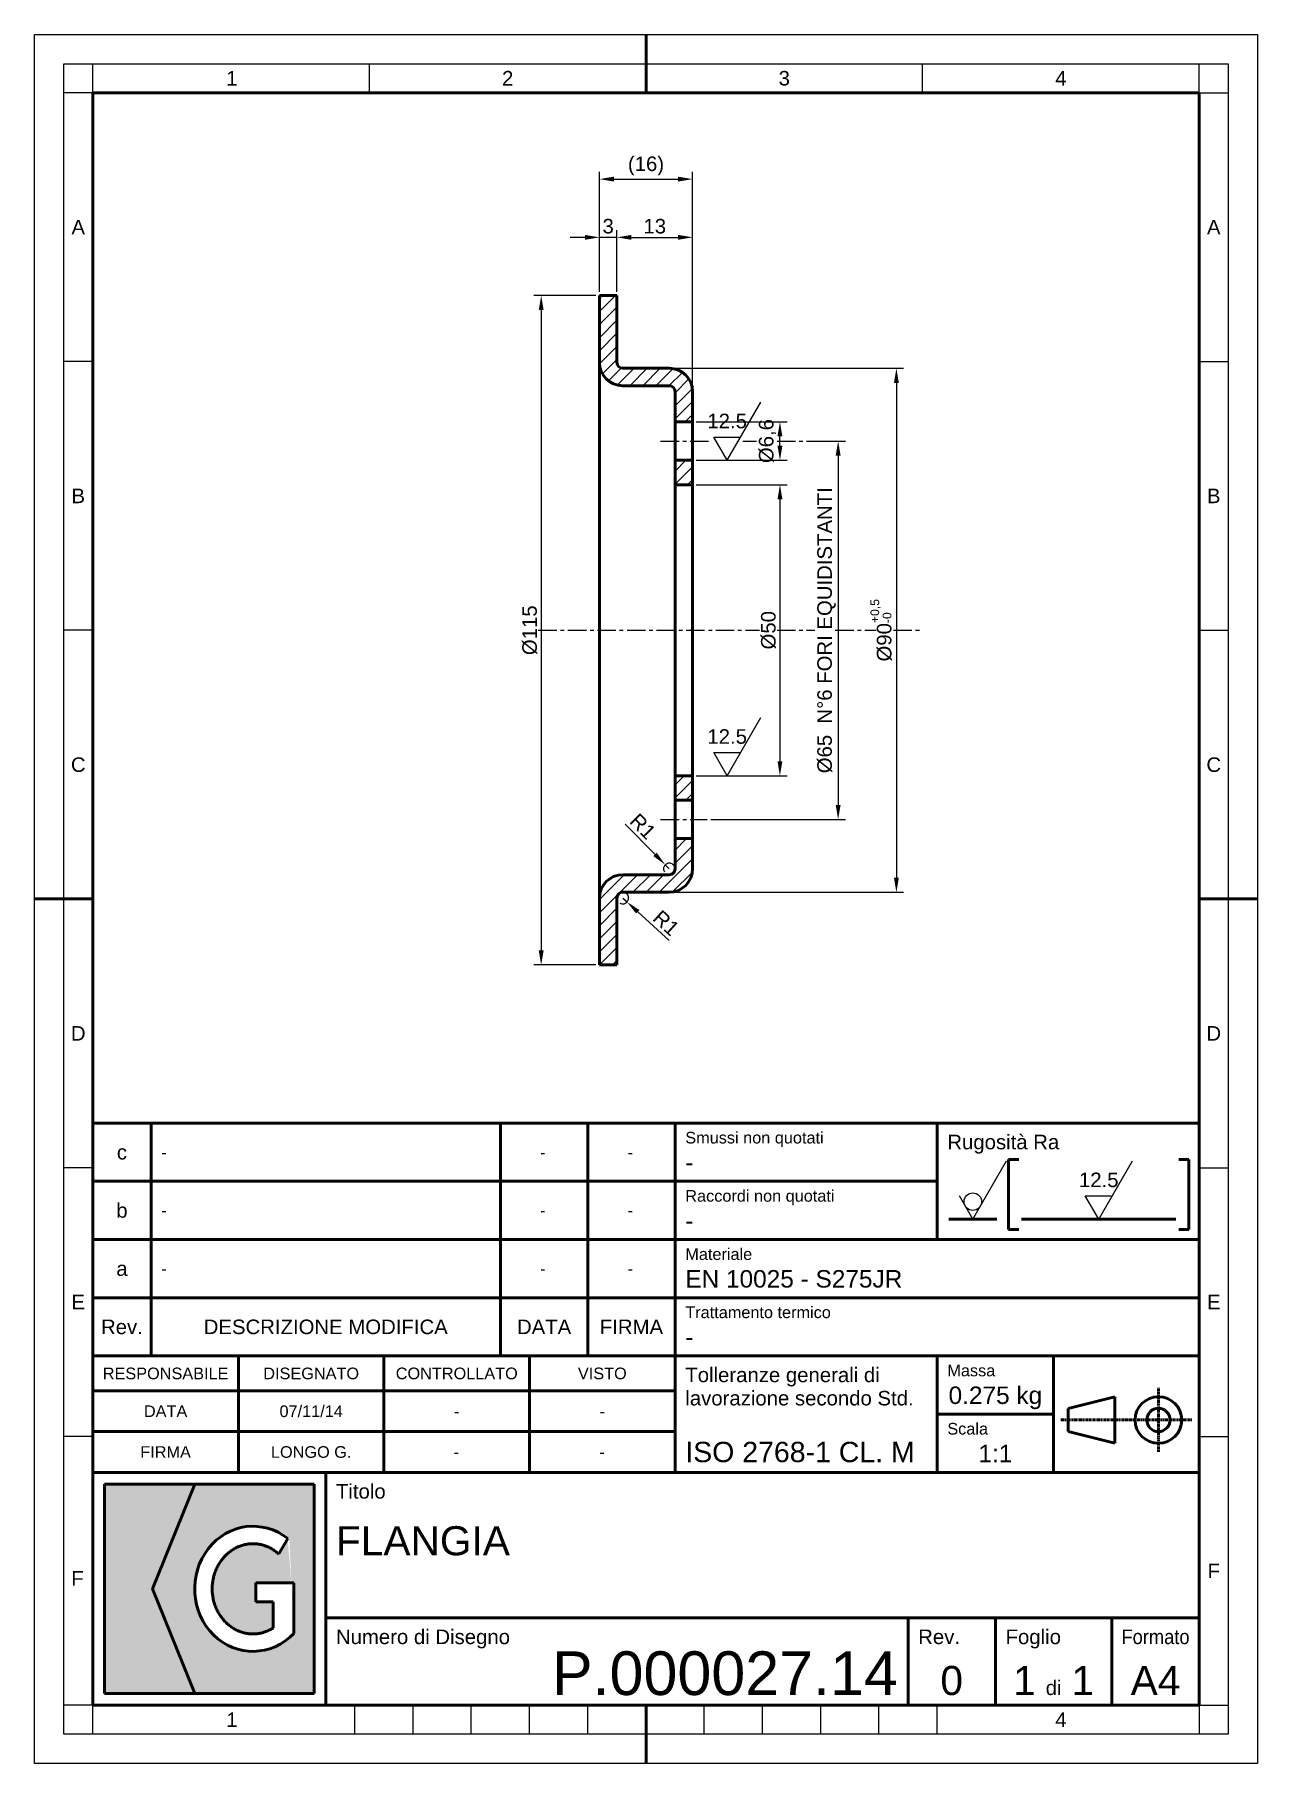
# Paper-space layout 'Foglio1' of a CAD drawing. Header units: millimetres. Extents: x -200 to 10, y -10 to 287.
# The model-space entities are those that its viewports show. They can reach past a viewport. Long polylines and large blocks are cut down to what shows.
import ezdxf
from ezdxf.enums import TextEntityAlignment as Align

# ---------------------------------------------------------------- set-up
doc = ezdxf.new("R2010")
doc.units = ezdxf.units.MM
doc.header["$LTSCALE"] = 0.1
doc.header["$PDSIZE"] = -5
doc.linetypes.add('CENTER', pattern=[50.8, 31.75, -6.35, 6.35, -6.35])
for name, color, linetype, lineweight in [('ASSE', 4, 'CENTER', 25), ('CARTIGLIO', 7, 'Continuous', 50), ('CONTORNO1', 7, 'Continuous', 50), ('QUOTA', 3, 'Continuous', 25), ('TRATTEGGIO', 1, 'Continuous', 25)]:
    doc.layers.add(name, color=color, linetype=linetype, lineweight=lineweight)
doc.layers.add('FINESTRA', color=1, linetype='Continuous', lineweight=25, plot=False)
doc.layers.get('FINESTRA').freeze()
doc.styles.get("Standard").update_dxf_attribs({"font": 'arial.ttf'})
doc.dimstyles.new('ISO_1-1', dxfattribs={"dimtxt": 2.5, "dimasz": 2.5, "dimexe": 1.25, "dimexo": 0.625, "dimtad": 1, "dimtxsty": 'Standard', "dimcen": 2.5, "dimclrt": 2, "dimadec": 0, "dimazin": 0, "dimtfac": 1, "dimtmove": 0, "dimatfit": 3, "dimfxl": 1, "dimarcsym": 0})

# ---------------------------------------------------------------- blocks, each defined once
blk = doc.blocks.new('DLG - A4')
at = {"layer": 'CARTIGLIO', "color": 3, "lineweight": 25}
for p, q in [((-200, 287), (10, 287)), ((-200, -10), (-200, 287)), ((10, 287), (10, -10)), ((-195, 282), (5, 282)), ((-195, -5), (-195, 282)), ((-190, 277), (-190, 282)), ((-142.5, 277), (-142.5, 282)), ((-47.5, 277), (-47.5, 282)), ((0, 277), (0, 282)), ((5, 282), (5, -5)), ((-190, 277), (-195, 277)), ((0, 277), (5, 277)), ((-190, 230.83), (-195, 230.83)), ((0, 230.83), (5, 230.83)), ((-190, 184.67), (-195, 184.67)), ((0, 184.67), (5, 184.67)), ((-190, 92.33), (-195, 92.33)), ((0, 92.33), (5, 92.33)), ((-190, 46.17), (-195, 46.17)), ((0, 46.17), (5, 46.17)), ((-190, 0), (-195, 0)), ((-190, -5), (-190, 0)), ((-145, -5), (-145, 0)), ((-135, -5), (-135, 0)), ((-125, -5), (-125, 0)), ((-115, -5), (-115, 0)), ((-105, -5), (-105, 0)), ((-85, -5), (-85, 0)), ((-75, -5), (-75, 0)), ((-65, -5), (-65, 0)), ((-55, -5), (-55, 0)), ((-45, -5), (-45, 0)), ((0, 0), (5, 0)), ((0, 0), (0, -5)), ((5, -5), (-195, -5)), ((10, -10), (-200, -10))]:
    blk.add_line(p, q, dxfattribs=at)
at = {"layer": 'CARTIGLIO'}
for p, q in [((-95, 277), (-95, 287)), ((-190, 277), (0, 277)), ((-190, 0), (-190, 277)), ((0, 277), (0, 0)), ((-200, 138.5), (-190, 138.5)), ((10, 138.5), (0, 138.5)), ((-15, 15), (-15, 0)), ((0, 15), (-15, 15)), ((0, 0), (-190, 0)), ((-95, -10), (-95, 0))]:
    blk.add_line(p, q, dxfattribs=at)
at = {"layer": 'CARTIGLIO', "linetype": 'Continuous'}
for s, p in [('1', (-166.12, 279.5)), ('2', (-118.75, 279.5)), ('3', (-71.25, 279.5)), ('4', (-23.75, 279.5)), ('A', (-192.5, 253.92)), ('A', (2.5, 253.92)), ('B', (-192.5, 207.75)), ('B', (2.5, 207.75)), ('C', (-192.5, 161.58)), ('C', (2.5, 161.58)), ('D', (-192.5, 115.42)), ('D', (2.5, 115.42)), ('E', (-192.5, 69.25)), ('E', (2.5, 69.25)), ('F', (2.5, 23.08)), ('F', (-192.64, 21.78)), ('1', (-166.12, -2.5)), ('4', (-23.75, -2.5))]:
    blk.add_text(s, height=2.5, dxfattribs=at).set_placement(p, align=Align.MIDDLE_CENTER)
at = {"layer": 'CARTIGLIO', "color": 3, "linetype": 'Continuous', "width": 0.9}
blk.add_text('Formato', height=2.5, dxfattribs=at).set_placement((-7.5, 10.5), align=Align.CENTER)
at = {"layer": 'CARTIGLIO', "color": 2}
blk.add_text('A4', height=5, dxfattribs=at).set_placement((-7.5, 1.75), align=Align.CENTER)
blk = doc.blocks.new('DLG - Tabella Cartiglio Particolari')
at = {"layer": 'CARTIGLIO'}
h = blk.add_hatch(color=256, dxfattribs=at)
h.set_gradient(color1=(142, 217, 0), rotation=90, one_color=1, name='INVCYLINDER')
h.paths.add_polyline_path([(-172.5, 2), (-179.75, 20), (-172.5, 38), (-188, 38), (-188, 2)])
h = blk.add_hatch(color=256, dxfattribs=at)
h.set_gradient(color1=(74, 74, 74), rotation=90, one_color=1, name='INVCYLINDER')
h.paths.add_polyline_path([(-152, 2), (-152, 38), (-172.5, 38), (-179.75, 20), (-172.5, 2)])
edge = h.paths.add_edge_path(flags=16)
edge.add_ellipse((-162.5, 20), major_axis=(0, -10.75), ratio=0.930233, start_angle=-216.6999, end_angle=44.427, ccw=False)
edge.add_line((-156.52, 28.62), (-158.05, 25.98))
edge.add_spline(control_points=[(-158.05, 25.98), (-158.11, 26.03), (-158.36, 26.25), (-158.82, 26.6), (-159.44, 26.98), (-160.09, 27.29), (-160.76, 27.52), (-161.45, 27.68), (-162.15, 27.75), (-162.85, 27.75), (-163.55, 27.68), (-164.24, 27.52), (-164.91, 27.29), (-165.56, 26.98), (-166.18, 26.6), (-166.77, 26.15), (-167.32, 25.63), (-167.82, 25.05), (-168.27, 24.41), (-168.65, 23.72), (-168.97, 22.99), (-169.22, 22.22), (-169.39, 21.43), (-169.49, 20.61), (-169.51, 19.79), (-169.45, 18.98), (-169.32, 18.17), (-169.1, 17.39), (-168.82, 16.64), (-168.47, 15.93), (-168.05, 15.26), (-167.58, 14.65), (-167.05, 14.1), (-166.48, 13.61), (-165.88, 13.2), (-165.24, 12.85), (-164.57, 12.59), (-163.89, 12.39), (-163.2, 12.28), (-162.73, 12.25), (-162.5, 12.25)], knot_values=[18.269116, 18.269116, 18.269116, 18.269116, 18.521182, 19.261774, 19.990675, 20.709105, 21.418788, 22.121881, 22.820876, 23.518482, 24.217478, 24.92057, 25.630253, 26.348683, 27.077584, 27.818176, 28.571145, 29.336629, 30.114246, 30.903123, 31.701955, 32.50907, 33.322497, 34.140049, 34.959392, 35.778137, 36.593911, 37.404444, 38.207646, 39.001688, 39.785073, 40.556703, 41.315946, 42.062675, 42.797301, 43.520781, 44.234594, 44.940688, 45.641404, 46.339358, 46.339358, 46.339358, 46.339358], degree=3, periodic=0)
edge.add_spline(control_points=[(-162.5, 12.25), (-162.27, 12.25), (-161.8, 12.28), (-161.11, 12.39), (-160.43, 12.59), (-159.76, 12.85), (-159.29, 13.11), (-159.04, 13.26), (-159, 13.29)], knot_values=[0, 0, 0, 0, 0.697954, 1.39867, 2.104765, 2.818577, 3.542057, 3.699749, 3.699749, 3.699749, 3.699749], degree=3, periodic=0)
edge.add_line((-159, 13.29), (-159, 17.75))
edge.add_line((-159, 17.75), (-162, 17.75))
edge.add_line((-162, 17.75), (-162, 21))
edge.add_line((-162, 21), (-155.5, 21))
edge.add_line((-155.5, 21), (-155.5, 12.32))
for p, q in [((-190, 0), (-190, 100)), ((-190, 100), (0, 100)), ((-180, 60), (-180, 100)), ((-120, 60), (-120, 100)), ((-105, 60), (-105, 100)), ((-90, 40), (-90, 100)), ((-45, 100), (-45, 80)), ((0, 100), (0, 0)), ((-32.75, 93.75), (-31, 93.75)), ((-32.75, 93.75), (-32.75, 81.75)), ((-3.5, 93.75), (-1.75, 93.75)), ((-1.75, 93.75), (-1.75, 81.75)), ((-190, 90), (-45, 90)), ((-34.75, 83.5), (-43, 83.5)), ((-4, 83.5), (-30.5, 83.5)), ((-32.75, 81.75), (-31, 81.75)), ((-3.5, 81.75), (-1.75, 81.75)), ((-190, 80), (0, 80)), ((-190, 70), (0, 70)), ((-190, 60), (0, 60)), ((-165, 40), (-165, 60)), ((-140, 40), (-140, 60)), ((-115, 40), (-115, 60)), ((-45, 60), (-45, 40)), ((-25, 60), (-25, 40)), ((-190, 54), (-90, 54)), ((-22.5, 51), (-14.5, 53)), ((-22.5, 51), (-22.5, 47)), ((-14.5, 53), (-14.5, 45)), ((-45, 50), (-25, 50)), ((-190, 47), (-90, 47)), ((-22.5, 47), (-14.5, 45)), ((-190, 40), (0, 40)), ((-150, 0), (-150, 40)), ((-152, 38), (-188, 38)), ((-188, 38), (-188, 2)), ((-172.5, 38), (-179.75, 20)), ((-152, 2), (-152, 38)), ((-158.05, 25.98), (-156.52, 28.62)), ((-162, 21), (-155.5, 21)), ((-162, 21), (-162, 17.75)), ((-155.5, 21), (-155.5, 12.32)), ((-179.75, 20), (-172.5, 2)), ((-162, 17.75), (-159, 17.75)), ((-159, 17.75), (-159, 13.29)), ((0, 15), (-150, 15)), ((-50, 15), (-50, 0)), ((-35, 15), (-35, 0)), ((-15, 15), (-15, 0)), ((0, 0), (-190, 0)), ((-188, 2), (-152, 2))]:
    blk.add_line(p, q, dxfattribs=at)
at = {"layer": 'CARTIGLIO', "color": 3, "linetype": 'CENTER', "ltscale": 0.1}
for p, q in [((-7, 43.5), (-7, 54.5)), ((-23.75, 49), (-12.5, 49)), ((-12.5, 49), (-1.25, 49))]:
    blk.add_line(p, q, dxfattribs=at)
at = {"layer": 'CARTIGLIO'}
for radius in [4, 2]:
    blk.add_circle((-7, 49), radius, dxfattribs=at)
blk.add_ellipse((-162.5, 20), major_axis=(0, -10.75), ratio=0.930233, start_param=-3.782127, end_param=0.775397, dxfattribs=at)
for points, knots in [([(-158.05, 25.98), (-158.11, 26.03), (-158.36, 26.25), (-158.82, 26.6), (-159.44, 26.98), (-160.09, 27.29), (-160.76, 27.52), (-161.45, 27.68), (-162.15, 27.75), (-162.85, 27.75), (-163.55, 27.68), (-164.24, 27.52), (-164.91, 27.29), (-165.56, 26.98), (-166.18, 26.6), (-166.77, 26.15), (-167.32, 25.63), (-167.82, 25.05), (-168.27, 24.41), (-168.65, 23.72), (-168.97, 22.99), (-169.22, 22.22), (-169.39, 21.43), (-169.49, 20.61), (-169.51, 19.79), (-169.45, 18.98), (-169.32, 18.17), (-169.1, 17.39), (-168.82, 16.64), (-168.47, 15.93), (-168.05, 15.26), (-167.58, 14.65), (-167.05, 14.1), (-166.48, 13.61), (-165.88, 13.2), (-165.24, 12.85), (-164.57, 12.59), (-163.89, 12.39), (-163.2, 12.28), (-162.73, 12.25), (-162.5, 12.25)], [18.269116, 18.269116, 18.269116, 18.269116, 18.521182, 19.261774, 19.990675, 20.709105, 21.418788, 22.121881, 22.820876, 23.518482, 24.217478, 24.92057, 25.630253, 26.348683, 27.077584, 27.818176, 28.571145, 29.336629, 30.114246, 30.903123, 31.701955, 32.50907, 33.322497, 34.140049, 34.959392, 35.778137, 36.593911, 37.404444, 38.207646, 39.001688, 39.785073, 40.556703, 41.315946, 42.062675, 42.797301, 43.520781, 44.234594, 44.940688, 45.641404, 46.339358, 46.339358, 46.339358, 46.339358]), ([(-162.5, 12.25), (-162.27, 12.25), (-161.8, 12.28), (-161.11, 12.39), (-160.43, 12.59), (-159.76, 12.85), (-159.29, 13.11), (-159.04, 13.26), (-159, 13.29)], [0, 0, 0, 0, 0.697954, 1.39867, 2.104765, 2.818577, 3.542057, 3.699749, 3.699749, 3.699749, 3.699749])]:
    blk.add_open_spline(points, degree=3, knots=knots, dxfattribs=at)
at = {"layer": 'CARTIGLIO', "color": 3, "linetype": 'Continuous'}
for s, height, p in [('Smussi non quotati', 2, (-88.25, 96.5)), ('Rugosità Ra', 2.5, (-43.25, 95.5)), ('Raccordi non quotati', 2, (-88.25, 86.5)), ('Materiale', 2, (-88.25, 76.5)), ('Trattamento termico', 2, (-88.25, 66.5)), ('Tolleranze generali di', 2.5, (-88.25, 55.5)), ('Massa', 2, (-43.25, 56.5)), ('lavorazione secondo Std.', 2.5, (-88.25, 51.5)), ('Scala', 2, (-43.25, 46.5)), ('Titolo', 2.5, (-148.25, 35.5)), ('Numero di Disegno', 2.5, (-148.25, 10.5)), ('Rev.', 2.5, (-48.25, 10.5)), ('Foglio', 2.5, (-33.25, 10.5))]:
    blk.add_text(s, height=height, dxfattribs=at).set_placement(p)
for s, height, p in [('c', 2.5, (-185, 95)), ('b', 2.5, (-185, 85)), ('a', 2.5, (-185, 75)), ('Rev.', 2.5, (-185, 65)), ('DESCRIZIONE MODIFICA', 2.5, (-150, 65)), ('DATA', 2.5, (-112.5, 65)), ('FIRMA', 2.5, (-97.5, 65)), ('RESPONSABILE', 2, (-177.5, 57)), ('DISEGNATO', 2, (-152.5, 57)), ('CONTROLLATO', 2, (-127.5, 57)), ('VISTO', 2, (-102.5, 57)), ('DATA', 2, (-177.5, 50.5)), ('FIRMA', 2, (-177.5, 43.5))]:
    blk.add_text(s, height=height, dxfattribs=at).set_placement(p, align=Align.MIDDLE_CENTER)
blk.add_text('di', height=2.5, dxfattribs=at).set_placement((-25, 1.75), align=Align.CENTER)
at = {"layer": 'CARTIGLIO', "color": 2, "flags": 8}
for tag, p in [('Descr Mod C', (-178.25, 95)), ('Descr Mod B', (-178.25, 85)), ('Descr Mod A', (-178.25, 75))]:
    blk.add_attdef(tag, text='', height=2, dxfattribs=at).set_placement(p, align=Align.MIDDLE_LEFT)
for tag, p in [('Data Mod C', (-112.72, 95)), ('Dis Mod C', (-97.72, 95)), ('Data Mod B', (-112.72, 85)), ('Dis Mod B', (-97.72, 85)), ('Data Mod A', (-112.72, 75)), ('Dis Mod A', (-97.72, 75)), ('Data Dis', (-152.5, 50.5)), ('Data Contr', (-127.5, 50.5)), ('Data Visto', (-102.5, 50.5)), ('Nome Dis', (-152.5, 43.5)), ('Nome Visto', (-102.55, 43.5)), ('Nome Contr', (-127.55, 43.5))]:
    blk.add_attdef(tag, text='', height=2, dxfattribs=at).set_placement(p, align=Align.MIDDLE_CENTER)
for tag, p, height in [('Smussi', (-88.25, 91.75), 3), ('Raccordi', (-88.25, 81.75), 3), ('Materiale', (-88.25, 71.75), 3), ('Trattamento', (-88.25, 61.75), 3), ('Tolleranze', (-88.25, 41.75), 3.5), ('Titolo1', (-148.25, 25.75), 5), ('Titolo2', (-148.25, 16.75), 5)]:
    blk.add_attdef(tag, p, '', height=height, dxfattribs=at)
for tag, height, p in [('Massa', 3, (-35, 51.75)), ('Scala', 3, (-35, 41.75)), ('Rev', 5, (-42.5, 1.75)), ('FC', 5, (-30, 1.75)), ('FT', 5, (-20, 1.75))]:
    blk.add_attdef(tag, text='', height=height, dxfattribs=at).set_placement(p, align=Align.CENTER)
blk.add_attdef('Numero Disegno', text='', height=7.5, dxfattribs=at).set_placement((-51.74, 1.75), align=Align.RIGHT)
blk = doc.blocks.new('Rug_Grezzo')
at = {"layer": 'QUOTA'}
for q in [(5.77, 10), (-2.31, 4)]:
    blk.add_line((0, 0), q, dxfattribs=at)
blk.add_circle((0, 3), 1.5, dxfattribs=at)
at = {"layer": 'QUOTA', "color": 2, "flags": 8}
blk.add_attdef('Rugosità', text='', height=2.5, dxfattribs=at).set_placement((0, 5.5), align=Align.CENTER)
blk = doc.blocks.new('Rug_Lavorazione')
at = {"layer": 'QUOTA'}
for p, q in [((0, 0), (5.77, 10)), ((0, 0), (-2.31, 4)), ((-2.31, 4), (2.31, 4))]:
    blk.add_line(p, q, dxfattribs=at)
at = {"layer": 'QUOTA', "color": 2, "flags": 8}
blk.add_attdef('Rugosità', text='', height=2.5, dxfattribs=at).set_placement((0, 5.5), align=Align.CENTER)
blk = doc.blocks.new('*D4')
at = {"layer": 'Defpoints', "color": 0}
for p in [(200, 325), (200, 315), (203, 315)]:
    blk.add_point(p, dxfattribs=at)
at = {"layer": 'QUOTA', "color": 0, "lineweight": -2}
for p, q in [((197.5, 325), (195, 325)), ((200, 315.62), (200, 326.25)), ((203, 325), (200, 325)), ((203, 315.62), (203, 326.25)), ((205.5, 325), (208, 325))]:
    blk.add_line(p, q, dxfattribs=at)
at = {"layer": 'QUOTA', "color": 0}
for points in [[(197.5, 324.58), (197.5, 325.42), (200, 325)], [(205.5, 325.42), (205.5, 324.58), (203, 325)]]:
    blk.add_solid(points, dxfattribs=at)
at = {"layer": 'QUOTA', "color": 2, "insert": (201.5, 326.9), "char_height": 2.5, "attachment_point": 5}
blk.add_mtext('3', dxfattribs=at)
blk = doc.blocks.new('*D5')
at = {"layer": 'Defpoints', "color": 0}
for p in [(216, 325), (203, 315), (216, 298.5)]:
    blk.add_point(p, dxfattribs=at)
at = {"layer": 'QUOTA', "color": 0, "lineweight": -2}
for p, q in [((203, 315.62), (203, 326.25)), ((205.5, 325), (213.5, 325)), ((216, 299.12), (216, 326.25))]:
    blk.add_line(p, q, dxfattribs=at)
at = {"layer": 'QUOTA', "color": 0}
for points in [[(205.5, 325.42), (205.5, 324.58), (203, 325)], [(213.5, 324.58), (213.5, 325.42), (216, 325)]]:
    blk.add_solid(points, dxfattribs=at)
at = {"layer": 'QUOTA', "color": 2, "insert": (209.5, 326.9), "char_height": 2.5, "attachment_point": 5}
blk.add_mtext('13', dxfattribs=at)
blk = doc.blocks.new('*D6')
at = {"layer": 'Defpoints', "color": 0}
for p in [(216, 335), (200, 315), (216, 298.5)]:
    blk.add_point(p, dxfattribs=at)
at = {"layer": 'QUOTA', "color": 0, "lineweight": -2}
for p, q in [((200, 315.62), (200, 336.25)), ((216, 299.12), (216, 336.25)), ((202.5, 335), (213.5, 335))]:
    blk.add_line(p, q, dxfattribs=at)
at = {"layer": 'QUOTA', "color": 0}
for points in [[(202.5, 335.42), (202.5, 334.58), (200, 335)], [(213.5, 334.58), (213.5, 335.42), (216, 335)]]:
    blk.add_solid(points, dxfattribs=at)
at = {"layer": 'QUOTA', "color": 2, "insert": (208, 337.26), "char_height": 2.5, "attachment_point": 5}
blk.add_mtext('(16)', dxfattribs=at)
blk = doc.blocks.new('*D7')
at = {"layer": 'Defpoints', "color": 0}
for p in [(200, 315), (190, 200), (200, 200)]:
    blk.add_point(p, dxfattribs=at)
at = {"layer": 'QUOTA', "color": 0, "lineweight": -2}
for p, q in [((199.38, 315), (188.75, 315)), ((190, 312.5), (190, 202.5)), ((199.38, 200), (188.75, 200))]:
    blk.add_line(p, q, dxfattribs=at)
at = {"layer": 'QUOTA', "color": 0}
for points in [[(190.42, 312.5), (189.58, 312.5), (190, 315)], [(189.58, 202.5), (190.42, 202.5), (190, 200)]]:
    blk.add_solid(points, dxfattribs=at)
at = {"layer": 'QUOTA', "color": 2, "insert": (188.05, 257.5), "char_height": 2.5, "attachment_point": 5, "rotation": 90}
blk.add_mtext('%%C115', dxfattribs=at)
blk = doc.blocks.new('*D8')
at = {"layer": 'Defpoints', "color": 0}
for p in [(216, 282.5), (216, 232.5), (231, 232.5)]:
    blk.add_point(p, dxfattribs=at)
at = {"layer": 'QUOTA', "color": 0, "lineweight": -2}
for p, q in [((216.62, 282.5), (232.25, 282.5)), ((231, 280), (231, 235)), ((216.62, 232.5), (232.25, 232.5))]:
    blk.add_line(p, q, dxfattribs=at)
at = {"layer": 'QUOTA', "color": 0}
for points in [[(231.42, 280), (230.58, 280), (231, 282.5)], [(230.58, 235), (231.42, 235), (231, 232.5)]]:
    blk.add_solid(points, dxfattribs=at)
at = {"layer": 'QUOTA', "color": 2, "insert": (229.05, 257.5), "char_height": 2.5, "attachment_point": 5, "rotation": 90}
blk.add_mtext('%%C50', dxfattribs=at)
blk = doc.blocks.new('*D9')
at = {"layer": 'Defpoints', "color": 0}
for p in [(216, 293.3), (231, 293.3), (216, 286.7)]:
    blk.add_point(p, dxfattribs=at)
at = {"layer": 'QUOTA', "color": 0, "lineweight": -2}
for p, q in [((216.62, 293.3), (232.25, 293.3)), ((231, 289.2), (231, 290.8)), ((216.62, 286.7), (232.25, 286.7))]:
    blk.add_line(p, q, dxfattribs=at)
at = {"layer": 'QUOTA', "color": 0}
for points in [[(231.42, 290.8), (230.58, 290.8), (231, 293.3)], [(230.58, 289.2), (231.42, 289.2), (231, 286.7)]]:
    blk.add_solid(points, dxfattribs=at)
at = {"layer": 'QUOTA', "color": 2, "insert": (228.87, 290), "char_height": 2.5, "attachment_point": 5, "rotation": 90}
blk.add_mtext('%%C6,6', dxfattribs=at)
blk = doc.blocks.new('*D10')
at = {"layer": 'Defpoints', "color": 0}
for p in [(212, 302.5), (212, 212.5), (251, 212.5)]:
    blk.add_point(p, dxfattribs=at)
at = {"layer": 'QUOTA', "color": 0, "lineweight": -2}
for p, q in [((212.62, 302.5), (252.25, 302.5)), ((251, 300), (251, 215)), ((212.62, 212.5), (252.25, 212.5))]:
    blk.add_line(p, q, dxfattribs=at)
at = {"layer": 'QUOTA', "color": 0}
for points in [[(251.42, 300), (250.58, 300), (251, 302.5)], [(250.58, 215), (251.42, 215), (251, 212.5)]]:
    blk.add_solid(points, dxfattribs=at)
at = {"layer": 'QUOTA', "color": 2, "insert": (248.39, 257.5), "char_height": 2.5, "attachment_point": 5, "rotation": 90}
blk.add_mtext('%%C90{\\H1.500000;\\S+0,5^ -0;}', dxfattribs=at)
blk = doc.blocks.new('*D11')
at = {"layer": 'Defpoints', "color": 0}
for p in [(211.3, 217.21), (212, 216.5)]:
    blk.add_point(p, dxfattribs=at)
at = {"layer": 'QUOTA', "color": 0, "lineweight": -2}
for p, q in [((209.55, 219), (204.44, 224.21)), ((212, 216.5), (211.3, 217.21))]:
    blk.add_line(p, q, dxfattribs=at)
blk.add_arc((212, 216.5), 1, 36.4199, 211.8053, dxfattribs=at)
at = {"layer": 'QUOTA', "color": 0}
blk.add_solid([(209.25, 218.71), (209.85, 219.29), (211.3, 217.21)], dxfattribs=at)
at = {"layer": 'QUOTA', "color": 2, "insert": (207.46, 223.81), "char_height": 2.5, "attachment_point": 5, "rotation": 314.4409}
blk.add_mtext('R1', dxfattribs=at)
blk = doc.blocks.new('*D12')
at = {"layer": 'Defpoints', "color": 0}
for p in [(204, 211.5), (204.74, 210.83)]:
    blk.add_point(p, dxfattribs=at)
at = {"layer": 'QUOTA', "color": 0, "lineweight": -2}
for p, q in [((204, 211.5), (204.74, 210.83)), ((206.58, 209.14), (211.97, 204.22))]:
    blk.add_line(p, q, dxfattribs=at)
blk.add_arc((204, 211.5), 1, 240.2235, 53.5801, dxfattribs=at)
at = {"layer": 'QUOTA', "color": 0}
blk.add_solid([(206.87, 209.45), (206.3, 208.83), (204.74, 210.83)], dxfattribs=at)
at = {"layer": 'QUOTA', "color": 2, "insert": (211.47, 207.22), "char_height": 2.5, "attachment_point": 5, "rotation": 317.5879}
blk.add_mtext('R1', dxfattribs=at)
blk = doc.blocks.new('*D13')
at = {"layer": 'Defpoints', "color": 0}
for p in [(234.94, 290), (218.5, 225), (241, 225)]:
    blk.add_point(p, dxfattribs=at)
at = {"layer": 'QUOTA', "color": 0, "lineweight": -2}
for p, q in [((235.56, 290), (242.25, 290)), ((241, 287.5), (241, 227.5)), ((219.12, 225), (242.25, 225))]:
    blk.add_line(p, q, dxfattribs=at)
at = {"layer": 'QUOTA', "color": 0}
for points in [[(241.42, 287.5), (240.58, 287.5), (241, 290)], [(240.58, 227.5), (241.42, 227.5), (241, 225)]]:
    blk.add_solid(points, dxfattribs=at)
at = {"layer": 'QUOTA', "color": 2, "insert": (239.01, 257.5), "char_height": 2.5, "attachment_point": 5, "rotation": 90}
blk.add_mtext('%%C65  N°6 FORI EQUIDISTANTI', dxfattribs=at)

msp = doc.modelspace()

# ---------------------------------------------------------------- hatches: boundary and pattern name
at = {"layer": 'TRATTEGGIO'}
h = msp.add_hatch(dxfattribs=at)
h.set_pattern_fill('ANSI31', color=256, scale=0.5, style=0)
h.paths.add_polyline_path([(203, 303.5), (203, 315), (200, 315), (200, 303.5, 0.4142136), (204, 299.5), (212, 299.5, -0.4142136), (213, 298.5), (213, 293.3), (216, 293.3), (216, 298.5, 0.4142136), (212, 302.5), (204, 302.5, -0.4142136)])
h.paths.add_polyline_path([(216, 282.5), (216, 286.7), (213, 286.7), (213, 282.5)])
h.paths.add_polyline_path([(216, 228.3), (216, 232.5), (213, 232.5), (213, 228.3)])
h.paths.add_polyline_path([(216, 216.5), (216, 221.7), (213, 221.7), (213, 216.5, -0.4142136), (212, 215.5), (204, 215.5, 0.4142136), (200, 211.5), (200, 200), (203, 200), (203, 211.5, -0.4142136), (204, 212.5), (212, 212.5, 0.4142136)])

# ---------------------------------------------------------------- linework, layer by layer
at = {"layer": 'ASSE'}
for p, q in [((210.5, 290), (219.224, 290)), ((224.651, 290), (227, 290)), ((230.5, 290), (235, 290)), ((189.5, 257.5), (227.5, 257.5)), ((230.5, 257.5), (237, 257.5)), ((240.5, 257.5), (247.5, 257.5)), ((250.5, 257.5), (255, 257.5)), ((210.5, 225), (218.5, 225))]:
    msp.add_line(p, q, dxfattribs=at)
at = {"layer": 'CONTORNO1'}
for p, q in [((200, 200), (200, 315)), ((200, 315), (203, 315)), ((203, 303.5), (203, 315)), ((204, 302.5), (212, 302.5)), ((204, 299.5), (212, 299.5)), ((213, 298.5), (213, 216.5)), ((216, 298.5), (216, 216.5)), ((213, 293.3), (216, 293.3)), ((213, 286.7), (216, 286.7)), ((213, 282.5), (216, 282.5)), ((213, 232.5), (216, 232.5)), ((213, 228.3), (216, 228.3)), ((213, 221.7), (216, 221.7)), ((204, 215.5), (212, 215.5)), ((203, 211.5), (203, 200)), ((204, 212.5), (212, 212.5)), ((200, 200), (203, 200))]:
    msp.add_line(p, q, dxfattribs=at)
for centre, radius, start, end in [((204, 303.5), 4, 180, 270), ((204, 303.5), 1, 180, 270), ((212, 298.5), 4, 0, 90), ((212, 298.5), 1, 0, 90), ((204, 211.5), 4, 90, 180), ((212, 216.5), 1, 270, 0), ((212, 216.5), 4, 270, 0), ((204, 211.5), 1, 90, 180)]:
    msp.add_arc(centre, radius, start, end, dxfattribs=at)

# ---------------------------------------------------------------- block references
at = {"layer": 'QUOTA'}
for p in [(221.938, 286.7), (221.938, 232.5)]:
    msp.add_blockref('Rug_Lavorazione', p, dxfattribs=at).add_auto_attribs({'Rugosità': '12.5'})

# ---------------------------------------------------------------- dimensions: what is measured, and where the dimension line sits
dim = msp.add_linear_dim(base=(216, 335), p1=(200, 315), p2=(216, 298.5), text='(<>)', dimstyle='ISO_1-1', dxfattribs=at)
dim.commit()
dim.dimension.update_dxf_attribs({"geometry": '*D6', "text_midpoint": (208, 337.262)})
for base, p2, picture, middle in [((200, 325), (200, 315), '*D4', (201.5, 326.901)), ((216, 325), (216, 298.5), '*D5', (209.5, 326.901))]:
    dim = msp.add_linear_dim(base=base, p1=(203, 315), p2=p2, dimstyle='ISO_1-1', dxfattribs=at)
    dim.commit()
    dim.dimension.update_dxf_attribs({"geometry": picture, "text_midpoint": middle})
for base, p1, p2, text, picture, middle in [((190, 200), (200, 315), (200, 200), '%%C<>', '*D7', (188.054, 257.5)), ((241, 225), (234.938, 290), (218.5, 225), '%%C<>  N°6 FORI EQUIDISTANTI', '*D13', (239.006, 257.5)), ((231, 232.5), (216, 282.5), (216, 232.5), '%%C<>', '*D8', (229.054, 257.5))]:
    dim = msp.add_linear_dim(base=base, p1=p1, p2=p2, angle=90, text=text, dimstyle='ISO_1-1', dxfattribs=at)
    dim.commit()
    dim.dimension.update_dxf_attribs({"geometry": picture, "text_midpoint": middle})
dim = msp.add_linear_dim(base=(251, 212.5), p1=(212, 302.5), p2=(212, 212.5), angle=90, text='%%C<>', dimstyle='ISO_1-1', override={"dimtol": 1, "dimlim": 0, "dimtp": 0.5, "dimtm": 1e-08, "dimtfac": 0.6}, dxfattribs=at)
dim.commit()
dim.dimension.update_dxf_attribs({"geometry": '*D10', "text_midpoint": (248.392, 257.5)})
dim = msp.add_linear_dim(base=(231, 293.3), p1=(216, 286.7), p2=(216, 293.3), angle=90, text='%%C<>', dimstyle='ISO_1-1', dxfattribs=at)
dim.commit()
dim.dimension.update_dxf_attribs({"geometry": '*D9', "text_midpoint": (231, 290), "dimtype": 160})
for center, mpoint, picture, middle in [((212, 216.5), (211.3, 217.214), '*D11', (206.12, 222.496)), ((204, 211.5), (204.738, 210.826), '*D12', (210.2, 205.836))]:
    dim = msp.add_radius_dim(center=center, mpoint=mpoint, dimstyle='ISO_1-1', dxfattribs=at)
    dim.commit()
    dim.dimension.update_dxf_attribs({"geometry": picture, "text_midpoint": middle, "dimtype": 164})

psp = doc.layouts.new('Foglio1')

# ---------------------------------------------------------------- block references
at = {"layer": 'CARTIGLIO'}
for name, p in [('DLG - A4', (0, 0)), ('Rug_Grezzo', (-38.875, 83.5))]:
    psp.add_blockref(name, p, dxfattribs=at)
ref = psp.add_blockref('DLG - Tabella Cartiglio Particolari', (0, 0), dxfattribs=at)
ref.add_attrib('Numero Disegno', 'P.000027.14', dxfattribs={"color": 2, "height": 7.5, "flags": 8}).set_placement((-51.74, 1.75), align=Align.RIGHT)
ref.add_attrib('Rev', '0', dxfattribs={"color": 2, "height": 5, "flags": 8}).set_placement((-42.5, 1.75), align=Align.CENTER)
ref.add_attrib('Titolo1', 'FLANGIA', (-148.25, 25.75), dxfattribs={"color": 2, "height": 5, "flags": 8})
ref.add_attrib('Tolleranze', 'ISO 2768-1 CL. M', (-88.25, 41.75), dxfattribs={"color": 2, "height": 3.5, "flags": 8})
ref.add_attrib('Scala', '1:1', dxfattribs={"color": 2, "height": 3, "flags": 8}).set_placement((-35, 41.75), align=Align.CENTER)
ref.add_attrib('Smussi', '-', (-88.25, 91.75), dxfattribs={"color": 2, "height": 3, "flags": 8})
ref.add_attrib('Raccordi', '-', (-88.25, 81.75), dxfattribs={"color": 2, "height": 3, "flags": 8})
ref.add_attrib('Trattamento', '-', (-88.25, 61.75), dxfattribs={"color": 2, "height": 3, "flags": 8})
ref.add_attrib('Data Dis', '07/11/14', dxfattribs={"color": 2, "height": 2, "flags": 8}).set_placement((-152.5, 50.5), align=Align.MIDDLE_CENTER)
ref.add_attrib('Data Contr', '-', dxfattribs={"color": 2, "height": 2, "flags": 8}).set_placement((-127.5, 50.5), align=Align.MIDDLE_CENTER)
ref.add_attrib('Data Visto', '-', dxfattribs={"color": 2, "height": 2, "flags": 8}).set_placement((-102.5, 50.5), align=Align.MIDDLE_CENTER)
ref.add_attrib('Nome Dis', 'LONGO G.', dxfattribs={"color": 2, "height": 2, "flags": 8}).set_placement((-152.5, 43.5), align=Align.MIDDLE_CENTER)
ref.add_attrib('Nome Contr', '-', dxfattribs={"color": 2, "height": 2, "flags": 8}).set_placement((-127.552, 43.5), align=Align.MIDDLE_CENTER)
ref.add_attrib('Nome Visto', '-', dxfattribs={"color": 2, "height": 2, "flags": 8}).set_placement((-102.552, 43.5), align=Align.MIDDLE_CENTER)
ref.add_attrib('Descr Mod A', '-', dxfattribs={"color": 2, "height": 2, "flags": 8}).set_placement((-178.25, 75), align=Align.MIDDLE_LEFT)
ref.add_attrib('Data Mod A', '-', dxfattribs={"color": 2, "height": 2, "flags": 8}).set_placement((-112.716, 75), align=Align.MIDDLE_CENTER)
ref.add_attrib('Dis Mod A', '-', dxfattribs={"color": 2, "height": 2, "flags": 8}).set_placement((-97.716, 75), align=Align.MIDDLE_CENTER)
ref.add_attrib('Data Mod B', '-', dxfattribs={"color": 2, "height": 2, "flags": 8}).set_placement((-112.716, 85), align=Align.MIDDLE_CENTER)
ref.add_attrib('Dis Mod B', '-', dxfattribs={"color": 2, "height": 2, "flags": 8}).set_placement((-97.716, 85), align=Align.MIDDLE_CENTER)
ref.add_attrib('Descr Mod B', '-', dxfattribs={"color": 2, "height": 2, "flags": 8}).set_placement((-178.25, 85), align=Align.MIDDLE_LEFT)
ref.add_attrib('Data Mod C', '-', dxfattribs={"color": 2, "height": 2, "flags": 8}).set_placement((-112.716, 95), align=Align.MIDDLE_CENTER)
ref.add_attrib('Dis Mod C', '-', dxfattribs={"color": 2, "height": 2, "flags": 8}).set_placement((-97.716, 95), align=Align.MIDDLE_CENTER)
ref.add_attrib('Descr Mod C', '-', dxfattribs={"color": 2, "height": 2, "flags": 8}).set_placement((-178.25, 95), align=Align.MIDDLE_LEFT)
ref.add_attrib('FC', '1', dxfattribs={"color": 2, "height": 5, "flags": 8}).set_placement((-30, 1.75), align=Align.CENTER)
ref.add_attrib('FT', '1', dxfattribs={"color": 2, "height": 5, "flags": 8}).set_placement((-20, 1.75), align=Align.CENTER)
ref.add_attrib('Materiale', 'EN 10025 - S275JR', (-88.25, 71.75), dxfattribs={"color": 2, "height": 3, "flags": 8})
ref.add_attrib('Massa', '0.275 kg', dxfattribs={"color": 2, "height": 3, "flags": 8}).set_placement((-35, 51.75), align=Align.CENTER)
psp.add_blockref('Rug_Lavorazione', (-17.25, 83.5), dxfattribs=at).add_auto_attribs({'Rugosità': '12.5'})

# ---------------------------------------------------------------- viewports
at = {"layer": 'FINESTRA'}
psp.add_viewport(center=(-95, 188.5), size=(190, 177), view_center_point=(208, 261.333), view_height=177, dxfattribs=at)

doc.saveas('drawing.dxf')
